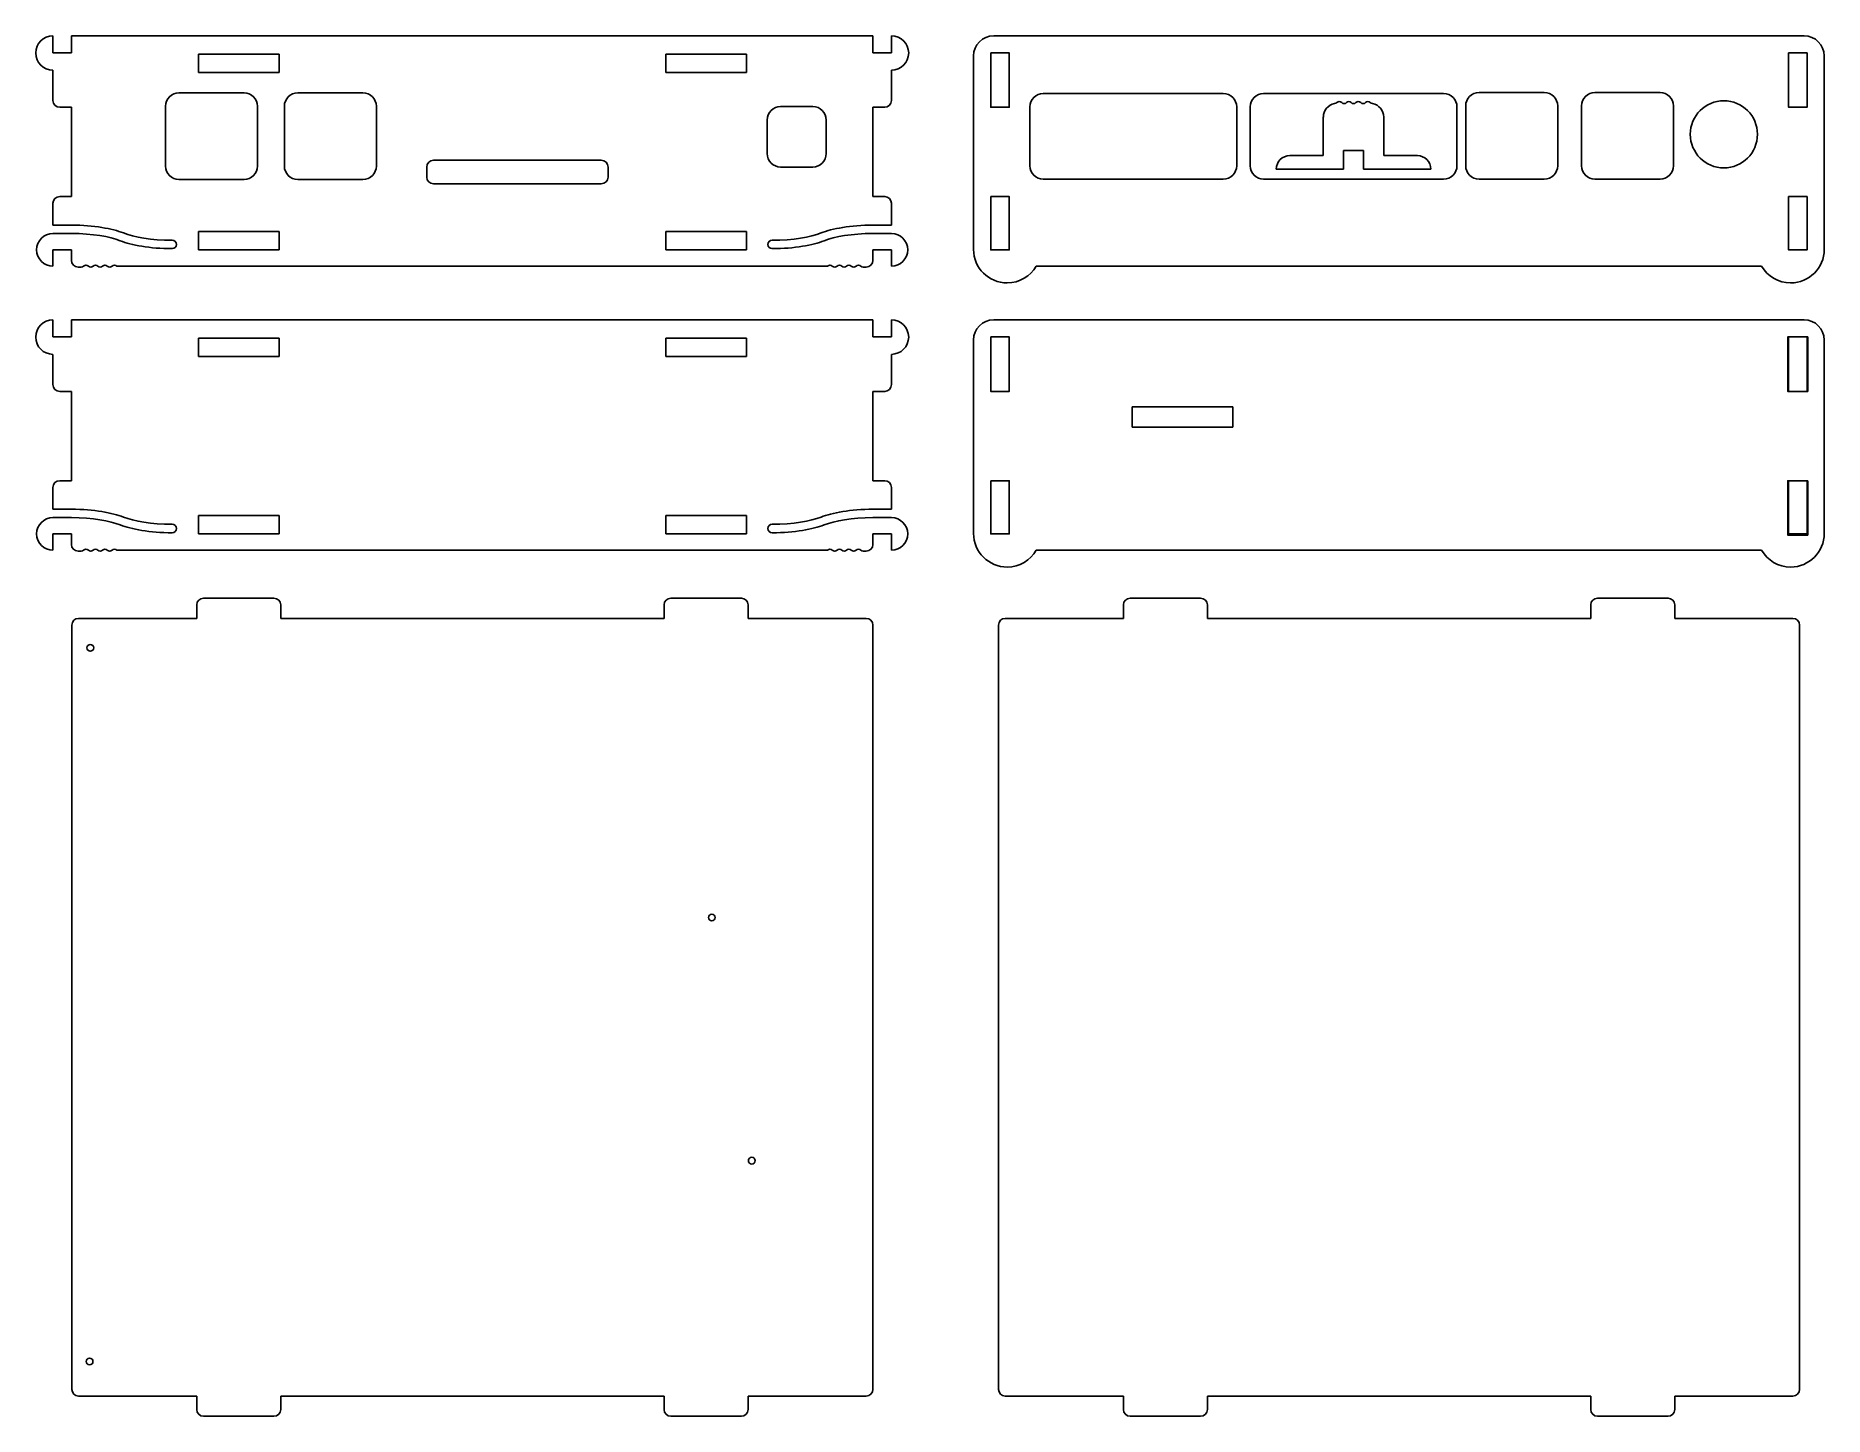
# Model space of a CAD drawing. Header units: millimetres. Extents: x -4 to 262, y 3 to 208.
import ezdxf

# ---------------------------------------------------------------- set-up
doc = ezdxf.new("R2010")
doc.units = ezdxf.units.MM
doc.layers.add('MAIN_CASE', color=7, linetype='Continuous', plot=False)

msp = doc.modelspace()

# ---------------------------------------------------------------- linework, layer by layer
at = {"layer": 'MAIN_CASE'}
for p, q in [((1.05, 208.35), (120.41, 208.35)), ((137.96, 205.81), (140.71, 205.81)), ((259.51, 205.81), (256.76, 205.81)), ((7.81, 174.05), (113.65, 174.05)), ((1.05, 166.05), (120.41, 166.05)), ((137.96, 163.51), (140.71, 163.51)), ((259.51, 163.51), (256.76, 163.51)), ((159.03, 153.09), (173.98, 153.09)), ((159.03, 150.09), (159.03, 153.09)), ((173.98, 153.09), (173.98, 150.09)), ((173.98, 150.09), (159.03, 150.09)), ((7.81, 131.75), (113.65, 131.75)), ((1.11, 6.81), (1.11, 120.61)), ((2.11, 121.61), (19.71, 121.61)), ((32.21, 121.61), (89.31, 121.61)), ((101.81, 121.61), (119.41, 121.61)), ((120.41, 120.61), (120.41, 6.81)), ((139.11, 6.81), (139.11, 120.61)), ((140.11, 121.61), (157.71, 121.61)), ((170.21, 121.61), (227.31, 121.61)), ((239.81, 121.61), (257.41, 121.61)), ((258.41, 120.61), (258.41, 6.81)), ((19.71, 5.81), (2.11, 5.81)), ((32.21, 5.81), (89.31, 5.81)), ((119.41, 5.81), (101.81, 5.81)), ((157.71, 5.81), (140.11, 5.81)), ((170.21, 5.81), (227.31, 5.81)), ((257.41, 5.81), (239.81, 5.81))]:
    msp.add_line(p, q, dxfattribs=at)
at = {"layer": 'MAIN_CASE', "lineweight": -3}
for p, q in [((138.39, 208.35), (259.07, 208.35)), ((19.96, 202.88), (19.96, 205.63)), ((19.96, 205.63), (31.96, 205.63)), ((31.96, 205.63), (31.96, 202.88)), ((89.56, 202.88), (89.56, 205.63)), ((89.56, 205.63), (101.56, 205.63)), ((101.56, 205.63), (101.56, 202.88)), ((31.96, 202.88), (19.96, 202.88)), ((101.56, 202.88), (89.56, 202.88)), ((17.06, 199.86), (26.76, 199.86)), ((34.76, 199.86), (44.46, 199.86)), ((145.78, 199.76), (172.58, 199.76)), ((178.58, 199.76), (205.38, 199.76)), ((210.68, 199.91), (220.38, 199.91)), ((227.93, 199.91), (237.63, 199.91)), ((15.06, 188.96), (15.06, 197.86)), ((28.76, 197.86), (28.76, 188.96)), ((32.76, 188.96), (32.76, 197.86)), ((46.46, 197.86), (46.46, 188.96)), ((143.78, 189.01), (143.78, 197.76)), ((174.58, 197.76), (174.58, 189.01)), ((176.58, 189.01), (176.58, 197.76)), ((207.38, 197.76), (207.38, 189.01)), ((208.68, 189.01), (208.68, 197.91)), ((222.38, 197.91), (222.38, 189.01)), ((225.93, 189.01), (225.93, 197.91)), ((239.63, 197.91), (239.63, 189.01)), ((187.48, 190.51), (187.48, 196.26)), ((196.48, 190.51), (196.48, 196.26)), ((187.48, 190.51), (182.48, 190.51)), ((190.48, 188.51), (190.48, 191.26)), ((190.48, 191.26), (193.48, 191.26)), ((193.48, 191.26), (193.48, 188.51)), ((196.48, 190.51), (201.48, 190.51)), ((26.76, 186.96), (17.06, 186.96)), ((44.46, 186.96), (34.76, 186.96)), ((172.58, 187.01), (145.78, 187.01)), ((205.38, 187.01), (178.58, 187.01)), ((180.48, 188.51), (190.48, 188.51)), ((193.48, 188.51), (203.48, 188.51)), ((220.38, 187.01), (210.68, 187.01)), ((237.63, 187.01), (227.93, 187.01)), ((19.96, 176.48), (19.96, 179.23)), ((19.96, 179.23), (31.96, 179.23)), ((31.96, 179.23), (31.96, 176.48)), ((89.56, 176.48), (89.56, 179.23)), ((89.56, 179.23), (101.56, 179.23)), ((101.56, 179.23), (101.56, 176.48)), ((31.96, 176.48), (19.96, 176.48)), ((101.56, 176.48), (89.56, 176.48)), ((144.72, 174.05), (252.75, 174.05)), ((138.39, 166.05), (259.07, 166.05)), ((19.96, 160.58), (19.96, 163.33)), ((19.96, 163.33), (31.96, 163.33)), ((31.96, 163.33), (31.96, 160.58)), ((89.56, 160.58), (89.56, 163.33)), ((89.56, 163.33), (101.56, 163.33)), ((101.56, 163.33), (101.56, 160.58)), ((31.96, 160.58), (19.96, 160.58)), ((101.56, 160.58), (89.56, 160.58)), ((19.96, 134.18), (19.96, 136.93)), ((19.96, 136.93), (31.96, 136.93)), ((31.96, 136.93), (31.96, 134.18)), ((89.56, 134.18), (89.56, 136.93)), ((89.56, 136.93), (101.56, 136.93)), ((101.56, 136.93), (101.56, 134.18)), ((31.96, 134.18), (19.96, 134.18)), ((101.56, 134.18), (89.56, 134.18)), ((144.72, 131.75), (252.75, 131.75))]:
    msp.add_line(p, q, dxfattribs=at)
at = {"layer": 'MAIN_CASE'}
for points in [[(137.96, 205.81), (140.71, 205.81), (140.71, 197.71), (137.96, 197.71)], [(259.51, 205.81), (256.76, 205.81), (256.76, 197.71), (259.51, 197.71)], [(137.96, 184.41), (140.71, 184.41), (140.71, 176.48), (137.96, 176.48)], [(259.51, 184.41), (256.76, 184.41), (256.76, 176.48), (259.51, 176.48)], [(137.96, 163.51), (140.71, 163.51), (140.71, 155.41), (137.96, 155.41)], [(259.63, 163.51), (256.63, 163.51), (256.63, 155.41), (259.63, 155.41)], [(259.51, 163.51), (256.76, 163.51), (256.76, 155.41), (259.51, 155.41)], [(137.96, 142.11), (140.71, 142.11), (140.71, 134.18), (137.96, 134.18)], [(259.63, 142.11), (256.63, 142.11), (256.63, 134.01), (259.63, 134.01)], [(259.51, 142.11), (256.76, 142.11), (256.76, 134.18), (259.51, 134.18)]]:
    msp.add_lwpolyline(points, close=True, dxfattribs=at)
for centre, radius in [((247.13, 193.68), 5), ((3.86, 117.21), 0.5), ((96.41, 77.06), 0.5), ((102.36, 40.86), 0.5), ((3.76, 10.96), 0.5)]:
    msp.add_circle(centre, radius, dxfattribs=at)
for centre, radius, start, end in [((-1.7, 205.79), 2.57, 90, 270), ((123.16, 205.79), 2.57, 270, 90), ((-1.7, 176.48), 2.43, 90, 270), ((123.16, 176.48), 2.43, 270, 90), ((-1.7, 163.49), 2.57, 90, 270), ((123.16, 163.49), 2.57, 270, 90), ((-1.7, 134.18), 2.43, 90, 270), ((123.16, 134.18), 2.43, 270, 90), ((2.11, 120.61), 1, 90, 180), ((119.41, 120.61), 1, 0, 90), ((140.11, 120.61), 1, 90, 180), ((257.41, 120.61), 1, 0, 90), ((2.11, 6.81), 1, 180, 270), ((119.41, 6.81), 1, 270, 0), ((140.11, 6.81), 1, 180, 270), ((257.41, 6.81), 1, 270, 0)]:
    msp.add_arc(centre, radius, start, end, dxfattribs=at)
at = {"layer": 'MAIN_CASE', "lineweight": -3}
for centre, radius, start, end in [((17.06, 197.86), 2, 90, 180), ((26.76, 197.86), 2, 0, 90), ((34.76, 197.86), 2, 90, 180), ((44.46, 197.86), 2, 0, 90), ((145.78, 197.76), 2, 90, 180), ((172.58, 197.76), 2, 0, 90), ((178.58, 197.76), 2, 90, 180), ((205.38, 197.76), 2, 0, 90), ((210.68, 197.91), 2, 90, 180), ((220.38, 197.91), 2, 0, 90), ((227.93, 197.91), 2, 90, 180), ((237.63, 197.91), 2, 0, 90), ((189.55, 196.23), 2.06, 100.9501, 179.2648), ((194.42, 196.23), 2.06, 0.7352, 79.0499), ((182.48, 188.51), 2, 90, 180), ((201.48, 188.51), 2, 0, 90), ((17.06, 188.96), 2, 180, 270), ((26.76, 188.96), 2, 270, 0), ((34.76, 188.96), 2, 180, 270), ((44.46, 188.96), 2, 270, 0), ((145.78, 189.01), 2, 180, 270), ((172.58, 189.01), 2, 270, 0), ((178.58, 189.01), 2, 180, 270), ((205.38, 189.01), 2, 270, 0), ((210.68, 189.01), 2, 180, 270), ((220.38, 189.01), 2, 270, 0), ((227.93, 189.01), 2, 180, 270), ((237.63, 189.01), 2, 270, 0)]:
    msp.add_arc(centre, radius, start, end, dxfattribs=at)
for points in [[(-1.7, 205.81), (-1.7, 205.81), (-1.7, 206.58), (-1.7, 208.35)], [(1.05, 208.35), (1.05, 208.35), (1.05, 205.81), (1.05, 205.81)], [(120.41, 208.35), (120.41, 208.35), (120.41, 205.81), (120.41, 205.81)], [(123.16, 205.81), (123.16, 205.81), (123.16, 206.58), (123.16, 208.35)], [(135.39, 205.35), (135.39, 207.01), (136.74, 208.35), (138.39, 208.35)], [(259.07, 208.35), (260.73, 208.35), (262.07, 207.01), (262.07, 205.35)], [(1.05, 205.81), (1.05, 205.81), (-1.7, 205.81), (-1.7, 205.81)], [(120.41, 205.81), (120.41, 205.81), (123.16, 205.81), (123.16, 205.81)], [(135.39, 176.55), (135.39, 176.55), (135.39, 205.35), (135.39, 205.35)], [(262.07, 205.35), (262.07, 205.35), (262.07, 176.55), (262.07, 176.55)], [(-1.7, 203.22), (-1.7, 201.19), (-1.7, 198.71), (-1.7, 198.71)], [(123.16, 203.22), (123.16, 201.19), (123.16, 198.71), (123.16, 198.71)], [(-1.7, 198.71), (-1.7, 198.16), (-1.25, 197.71), (-0.7, 197.71)], [(-0.7, 197.71), (-0.7, 197.71), (0.52, 197.71), (1.05, 197.71)], [(1.05, 197.71), (1.05, 197.71), (1.05, 184.41), (1.05, 184.41)], [(104.65, 195.81), (104.65, 196.91), (105.55, 197.81), (106.65, 197.81)], [(106.65, 197.81), (106.65, 197.81), (111.45, 197.81), (111.45, 197.81)], [(111.45, 197.81), (112.56, 197.81), (113.45, 196.91), (113.45, 195.81)], [(120.41, 197.71), (120.41, 197.71), (120.41, 184.41), (120.41, 184.41)], [(122.16, 197.71), (122.16, 197.71), (120.94, 197.71), (120.41, 197.71)], [(123.16, 198.71), (123.16, 198.16), (122.71, 197.71), (122.16, 197.71)], [(189.51, 198.4), (189.41, 198.31), (189.28, 198.26), (189.16, 198.26)], [(190.22, 198.4), (190.02, 198.6), (189.7, 198.6), (189.51, 198.4)], [(190.92, 198.4), (190.73, 198.21), (190.41, 198.21), (190.22, 198.4)], [(191.63, 198.4), (191.43, 198.6), (191.12, 198.6), (190.92, 198.4)], [(192.34, 198.4), (192.14, 198.21), (191.82, 198.21), (191.63, 198.4)], [(192.34, 198.4), (192.53, 198.6), (192.85, 198.6), (193.04, 198.4)], [(193.04, 198.4), (193.24, 198.21), (193.56, 198.21), (193.75, 198.4)], [(193.75, 198.4), (193.95, 198.6), (194.26, 198.6), (194.46, 198.4)], [(194.46, 198.4), (194.56, 198.31), (194.68, 198.26), (194.81, 198.26)], [(104.65, 190.81), (104.65, 190.81), (104.65, 195.81), (104.65, 195.81)], [(113.45, 195.81), (113.45, 195.81), (113.45, 190.81), (113.45, 190.81)], [(53.96, 188.81), (53.96, 189.36), (54.41, 189.81), (54.96, 189.81)], [(54.96, 189.81), (54.96, 189.81), (79.96, 189.81), (79.96, 189.81)], [(79.96, 189.81), (80.51, 189.81), (80.96, 189.36), (80.96, 188.81)], [(106.65, 188.81), (105.55, 188.81), (104.65, 189.7), (104.65, 190.81)], [(113.45, 190.81), (113.45, 189.7), (112.56, 188.81), (111.45, 188.81)], [(53.96, 187.31), (53.96, 187.31), (53.96, 188.81), (53.96, 188.81)], [(54.96, 186.31), (54.41, 186.31), (53.96, 186.76), (53.96, 187.31)], [(80.96, 187.31), (80.96, 186.76), (80.51, 186.31), (79.96, 186.31)], [(80.96, 188.81), (80.96, 188.81), (80.96, 187.31), (80.96, 187.31)], [(111.48, 188.81), (111.48, 188.81), (106.65, 188.81), (106.65, 188.81)], [(-0.7, 184.41), (-1.25, 184.41), (-1.7, 183.96), (-1.7, 183.41)], [(1.05, 184.41), (0.52, 184.41), (-0.7, 184.41), (-0.7, 184.41)], [(79.96, 186.31), (79.96, 186.31), (54.96, 186.31), (54.96, 186.31)], [(120.41, 184.41), (120.94, 184.41), (122.16, 184.41), (122.16, 184.41)], [(122.16, 184.41), (122.71, 184.41), (123.16, 183.96), (123.16, 183.41)], [(-1.7, 183.41), (-1.7, 183.41), (-1.7, 180.16), (-1.7, 180.16)], [(123.16, 183.41), (123.16, 183.41), (123.16, 180.16), (123.16, 180.16)], [(-1.7, 180.16), (-1.7, 180.16), (1.05, 180.16), (1.05, 180.16)], [(1.05, 178.91), (1.05, 178.91), (-1.7, 178.91), (-1.7, 178.91)], [(1.05, 180.16), (4.42, 180.16), (7.13, 179.63), (8.78, 178.99)], [(8.33, 177.82), (6.72, 178.45), (4.19, 178.91), (1.06, 178.91)], [(120.41, 180.16), (117.04, 180.16), (114.33, 179.63), (112.68, 178.99)], [(113.13, 177.82), (114.74, 178.45), (117.27, 178.91), (120.4, 178.91)], [(123.16, 180.16), (123.16, 180.16), (120.41, 180.16), (120.41, 180.16)], [(120.41, 178.91), (120.41, 178.91), (123.16, 178.91), (123.16, 178.91)], [(-1.7, 176.48), (-1.7, 176.48), (1.05, 176.48), (1.05, 176.48)], [(-1.7, 176.48), (-1.7, 176.48), (-1.7, 175.54), (-1.7, 174.05)], [(1.05, 176.48), (1.05, 176.48), (1.05, 174.91), (1.05, 174.91)], [(120.41, 176.48), (120.41, 176.48), (120.41, 174.91), (120.41, 174.91)], [(123.16, 176.48), (123.16, 176.48), (120.41, 176.48), (120.41, 176.48)], [(123.16, 176.48), (123.16, 176.48), (123.16, 175.54), (123.16, 174.05)], [(1.05, 174.91), (1.05, 174.36), (1.5, 173.91), (2.05, 173.91)], [(2.05, 173.91), (2.05, 173.91), (2.51, 173.91), (2.51, 173.91)], [(2.51, 173.91), (2.63, 173.91), (2.76, 173.96), (2.86, 174.05)], [(2.86, 174.05), (3.05, 174.25), (3.37, 174.25), (3.57, 174.05)], [(3.57, 174.05), (3.76, 173.86), (4.08, 173.86), (4.27, 174.05)], [(4.27, 174.05), (4.47, 174.25), (4.79, 174.25), (4.98, 174.05)], [(4.98, 174.05), (5.18, 173.86), (5.49, 173.86), (5.69, 174.05)], [(5.69, 174.05), (5.88, 174.25), (6.2, 174.25), (6.39, 174.05)], [(115.77, 174.05), (115.58, 174.25), (115.26, 174.25), (115.07, 174.05)], [(116.48, 174.05), (116.28, 173.86), (115.97, 173.86), (115.77, 174.05)], [(117.19, 174.05), (116.99, 174.25), (116.67, 174.25), (116.48, 174.05)], [(117.89, 174.05), (117.7, 173.86), (117.38, 173.86), (117.19, 174.05)], [(118.6, 174.05), (118.41, 174.25), (118.09, 174.25), (117.89, 174.05)], [(118.95, 173.91), (118.83, 173.91), (118.7, 173.96), (118.6, 174.05)], [(119.41, 173.91), (119.41, 173.91), (118.95, 173.91), (118.95, 173.91)], [(120.41, 174.91), (120.41, 174.36), (119.96, 173.91), (119.41, 173.91)], [(-1.7, 163.51), (-1.7, 163.51), (-1.7, 164.28), (-1.7, 166.05)], [(1.05, 166.05), (1.05, 166.05), (1.05, 163.51), (1.05, 163.51)], [(120.41, 166.05), (120.41, 166.05), (120.41, 163.51), (120.41, 163.51)], [(123.16, 163.51), (123.16, 163.51), (123.16, 164.28), (123.16, 166.05)], [(135.39, 163.05), (135.39, 164.71), (136.74, 166.05), (138.39, 166.05)], [(259.07, 166.05), (260.73, 166.05), (262.07, 164.71), (262.07, 163.05)], [(1.05, 163.51), (1.05, 163.51), (-1.7, 163.51), (-1.7, 163.51)], [(120.41, 163.51), (120.41, 163.51), (123.16, 163.51), (123.16, 163.51)], [(135.39, 134.25), (135.39, 134.25), (135.39, 163.05), (135.39, 163.05)], [(262.07, 163.05), (262.07, 163.05), (262.07, 134.25), (262.07, 134.25)], [(-1.7, 160.92), (-1.7, 158.89), (-1.7, 156.41), (-1.7, 156.41)], [(123.16, 160.92), (123.16, 158.89), (123.16, 156.41), (123.16, 156.41)], [(-1.7, 156.41), (-1.7, 155.85), (-1.25, 155.41), (-0.7, 155.41)], [(-0.7, 155.41), (-0.7, 155.41), (0.52, 155.41), (1.05, 155.41)], [(1.05, 155.41), (1.05, 155.41), (1.05, 142.11), (1.05, 142.11)], [(120.41, 155.41), (120.41, 155.41), (120.41, 142.11), (120.41, 142.11)], [(122.16, 155.41), (122.16, 155.41), (120.94, 155.41), (120.41, 155.41)], [(123.16, 156.41), (123.16, 155.85), (122.71, 155.41), (122.16, 155.41)], [(-0.7, 142.11), (-1.25, 142.11), (-1.7, 141.66), (-1.7, 141.11)], [(1.05, 142.11), (0.52, 142.11), (-0.7, 142.11), (-0.7, 142.11)], [(120.41, 142.11), (120.94, 142.11), (122.16, 142.11), (122.16, 142.11)], [(122.16, 142.11), (122.71, 142.11), (123.16, 141.66), (123.16, 141.11)], [(-1.7, 141.11), (-1.7, 141.11), (-1.7, 137.86), (-1.7, 137.86)], [(123.16, 141.11), (123.16, 141.11), (123.16, 137.86), (123.16, 137.86)], [(-1.7, 137.86), (-1.7, 137.86), (1.05, 137.86), (1.05, 137.86)], [(1.05, 136.61), (1.05, 136.61), (-1.7, 136.61), (-1.7, 136.61)], [(1.05, 137.86), (4.42, 137.86), (7.13, 137.33), (8.78, 136.69)], [(8.33, 135.52), (6.72, 136.14), (4.19, 136.61), (1.06, 136.61)], [(120.41, 137.86), (117.04, 137.86), (114.33, 137.33), (112.68, 136.69)], [(113.13, 135.52), (114.74, 136.14), (117.27, 136.61), (120.4, 136.61)], [(123.16, 137.86), (123.16, 137.86), (120.41, 137.86), (120.41, 137.86)], [(120.41, 136.61), (120.41, 136.61), (123.16, 136.61), (123.16, 136.61)], [(-1.7, 134.18), (-1.7, 134.18), (1.05, 134.18), (1.05, 134.18)], [(-1.7, 134.18), (-1.7, 134.18), (-1.7, 133.24), (-1.7, 131.75)], [(1.05, 134.18), (1.05, 134.18), (1.05, 132.61), (1.05, 132.61)], [(120.41, 134.18), (120.41, 134.18), (120.41, 132.61), (120.41, 132.61)], [(123.16, 134.18), (123.16, 134.18), (120.41, 134.18), (120.41, 134.18)], [(123.16, 134.18), (123.16, 134.18), (123.16, 133.24), (123.16, 131.75)], [(1.05, 132.61), (1.05, 132.05), (1.5, 131.61), (2.05, 131.61)], [(2.05, 131.61), (2.05, 131.61), (2.51, 131.61), (2.51, 131.61)], [(2.51, 131.61), (2.63, 131.61), (2.76, 131.66), (2.86, 131.75)], [(2.86, 131.75), (3.05, 131.95), (3.37, 131.95), (3.57, 131.75)], [(3.57, 131.75), (3.76, 131.56), (4.08, 131.56), (4.27, 131.75)], [(4.27, 131.75), (4.47, 131.95), (4.79, 131.95), (4.98, 131.75)], [(4.98, 131.75), (5.18, 131.56), (5.49, 131.56), (5.69, 131.75)], [(5.69, 131.75), (5.88, 131.95), (6.2, 131.95), (6.39, 131.75)], [(115.77, 131.75), (115.58, 131.95), (115.26, 131.95), (115.07, 131.75)], [(116.48, 131.75), (116.28, 131.56), (115.97, 131.56), (115.77, 131.75)], [(117.19, 131.75), (116.99, 131.95), (116.67, 131.95), (116.48, 131.75)], [(117.89, 131.75), (117.7, 131.56), (117.38, 131.56), (117.19, 131.75)], [(118.6, 131.75), (118.4, 131.95), (118.09, 131.95), (117.89, 131.75)], [(118.95, 131.61), (118.83, 131.61), (118.7, 131.66), (118.6, 131.75)], [(119.41, 131.61), (119.41, 131.61), (118.95, 131.61), (118.95, 131.61)], [(120.41, 132.61), (120.41, 132.05), (119.96, 131.61), (119.41, 131.61)], [(19.71, 123.61), (19.71, 124.16), (20.16, 124.61), (20.71, 124.61)], [(19.71, 121.61), (19.71, 121.61), (19.71, 123.61), (19.71, 123.61)], [(20.71, 124.61), (20.71, 124.61), (31.21, 124.61), (31.21, 124.61)], [(31.21, 124.61), (31.76, 124.61), (32.21, 124.16), (32.21, 123.61)], [(32.21, 123.61), (32.21, 123.61), (32.21, 121.61), (32.21, 121.61)], [(89.31, 123.61), (89.31, 124.16), (89.76, 124.61), (90.31, 124.61)], [(89.31, 121.61), (89.31, 121.61), (89.31, 123.61), (89.31, 123.61)], [(90.31, 124.61), (90.31, 124.61), (100.81, 124.61), (100.81, 124.61)], [(100.81, 124.61), (101.36, 124.61), (101.81, 124.16), (101.81, 123.61)], [(101.81, 123.61), (101.81, 123.61), (101.81, 121.61), (101.81, 121.61)], [(157.71, 123.61), (157.71, 124.16), (158.16, 124.61), (158.71, 124.61)], [(157.71, 121.61), (157.71, 121.61), (157.71, 123.61), (157.71, 123.61)], [(158.71, 124.61), (158.71, 124.61), (169.21, 124.61), (169.21, 124.61)], [(169.21, 124.61), (169.76, 124.61), (170.21, 124.16), (170.21, 123.61)], [(170.21, 123.61), (170.21, 123.61), (170.21, 121.61), (170.21, 121.61)], [(227.31, 123.61), (227.31, 124.16), (227.76, 124.61), (228.31, 124.61)], [(227.31, 121.61), (227.31, 121.61), (227.31, 123.61), (227.31, 123.61)], [(228.31, 124.61), (228.31, 124.61), (238.81, 124.61), (238.81, 124.61)], [(238.81, 124.61), (239.37, 124.61), (239.81, 124.16), (239.81, 123.61)], [(239.81, 123.61), (239.81, 123.61), (239.81, 121.61), (239.81, 121.61)], [(19.71, 3.81), (19.71, 3.81), (19.71, 5.81), (19.71, 5.81)], [(32.21, 5.81), (32.21, 5.81), (32.21, 3.81), (32.21, 3.81)], [(89.31, 3.81), (89.31, 3.81), (89.31, 5.81), (89.31, 5.81)], [(101.81, 5.81), (101.81, 5.81), (101.81, 3.81), (101.81, 3.81)], [(157.71, 3.81), (157.71, 3.81), (157.71, 5.81), (157.71, 5.81)], [(170.21, 5.81), (170.21, 5.81), (170.21, 3.81), (170.21, 3.81)], [(227.31, 3.81), (227.31, 3.81), (227.31, 5.81), (227.31, 5.81)], [(239.81, 5.81), (239.81, 5.81), (239.81, 3.81), (239.81, 3.81)], [(20.71, 2.81), (20.16, 2.81), (19.71, 3.25), (19.71, 3.81)], [(31.21, 2.81), (31.21, 2.81), (20.71, 2.81), (20.71, 2.81)], [(32.21, 3.81), (32.21, 3.25), (31.76, 2.81), (31.21, 2.81)], [(90.31, 2.81), (89.76, 2.81), (89.31, 3.25), (89.31, 3.81)], [(100.81, 2.81), (100.81, 2.81), (90.31, 2.81), (90.31, 2.81)], [(101.81, 3.81), (101.81, 3.25), (101.36, 2.81), (100.81, 2.81)], [(158.71, 2.81), (158.16, 2.81), (157.71, 3.25), (157.71, 3.81)], [(169.21, 2.81), (169.21, 2.81), (158.71, 2.81), (158.71, 2.81)], [(170.21, 3.81), (170.21, 3.25), (169.76, 2.81), (169.21, 2.81)], [(228.31, 2.81), (227.76, 2.81), (227.31, 3.25), (227.31, 3.81)], [(238.81, 2.81), (238.81, 2.81), (228.31, 2.81), (228.31, 2.81)], [(239.81, 3.81), (239.81, 3.25), (239.37, 2.81), (238.81, 2.81)]]:
    msp.add_open_spline(points, degree=3, dxfattribs=at)
for points, knots in [([(8.78, 178.99), (10.4, 178.37), (12.92, 177.91), (16.06, 177.91), (16.4, 177.91), (16.68, 177.63), (16.68, 177.28)], [8, 8, 8, 8, 9, 9, 9, 10, 10, 10, 10]), ([(112.68, 178.99), (111.06, 178.37), (108.54, 177.91), (105.4, 177.91), (105.06, 177.91), (104.78, 177.63), (104.78, 177.28)], [8, 8, 8, 8, 9, 9, 9, 10, 10, 10, 10]), ([(16.68, 177.28), (16.68, 176.94), (16.4, 176.66), (16.06, 176.66), (12.69, 176.66), (9.98, 177.19), (8.33, 177.82)], [11, 11, 11, 11, 12, 12, 12, 13, 13, 13, 13]), ([(104.78, 177.28), (104.78, 176.94), (105.06, 176.66), (105.4, 176.66), (108.77, 176.66), (111.48, 177.19), (113.13, 177.82)], [11, 11, 11, 11, 12, 12, 12, 13, 13, 13, 13]), ([(144.72, 174.05), (143.85, 172.56), (142.24, 171.55), (140.39, 171.55), (137.63, 171.55), (135.39, 173.79), (135.39, 176.55)], [7, 7, 7, 7, 8, 8, 8, 9, 9, 9, 9]), ([(262.07, 176.55), (262.07, 173.79), (259.83, 171.55), (257.07, 171.55), (255.22, 171.55), (253.61, 172.56), (252.75, 174.05)], [4, 4, 4, 4, 5, 5, 5, 6, 6, 6, 6]), ([(6.39, 174.05), (6.59, 173.86), (6.91, 173.86), (7.1, 174.05), (7.3, 174.25), (7.61, 174.25), (7.81, 174.05)], [28, 28, 28, 28, 29, 29, 29, 30, 30, 30, 30]), ([(115.07, 174.05), (114.87, 173.86), (114.55, 173.86), (114.36, 174.05), (114.16, 174.25), (113.85, 174.25), (113.65, 174.05)], [28, 28, 28, 28, 29, 29, 29, 30, 30, 30, 30]), ([(8.78, 136.69), (10.4, 136.07), (12.92, 135.61), (16.06, 135.61), (16.4, 135.61), (16.68, 135.33), (16.68, 134.98)], [8, 8, 8, 8, 9, 9, 9, 10, 10, 10, 10]), ([(112.68, 136.69), (111.06, 136.07), (108.54, 135.61), (105.4, 135.61), (105.06, 135.61), (104.78, 135.33), (104.78, 134.98)], [8, 8, 8, 8, 9, 9, 9, 10, 10, 10, 10]), ([(16.68, 134.98), (16.68, 134.64), (16.4, 134.36), (16.06, 134.36), (12.69, 134.36), (9.98, 134.89), (8.33, 135.52)], [11, 11, 11, 11, 12, 12, 12, 13, 13, 13, 13]), ([(104.78, 134.98), (104.78, 134.64), (105.06, 134.36), (105.4, 134.36), (108.77, 134.36), (111.48, 134.89), (113.13, 135.52)], [11, 11, 11, 11, 12, 12, 12, 13, 13, 13, 13]), ([(144.72, 131.75), (143.85, 130.26), (142.24, 129.25), (140.39, 129.25), (137.63, 129.25), (135.39, 131.49), (135.39, 134.25)], [7, 7, 7, 7, 8, 8, 8, 9, 9, 9, 9]), ([(262.07, 134.25), (262.07, 131.49), (259.83, 129.25), (257.07, 129.25), (255.22, 129.25), (253.61, 130.26), (252.75, 131.75)], [4, 4, 4, 4, 5, 5, 5, 6, 6, 6, 6]), ([(6.39, 131.75), (6.59, 131.56), (6.91, 131.56), (7.1, 131.75), (7.3, 131.95), (7.61, 131.95), (7.81, 131.75)], [28, 28, 28, 28, 29, 29, 29, 30, 30, 30, 30]), ([(115.07, 131.75), (114.87, 131.56), (114.55, 131.56), (114.36, 131.75), (114.16, 131.95), (113.85, 131.95), (113.65, 131.75)], [28, 28, 28, 28, 29, 29, 29, 30, 30, 30, 30])]:
    msp.add_open_spline(points, degree=3, knots=knots, dxfattribs=at)

doc.saveas('drawing.dxf')
